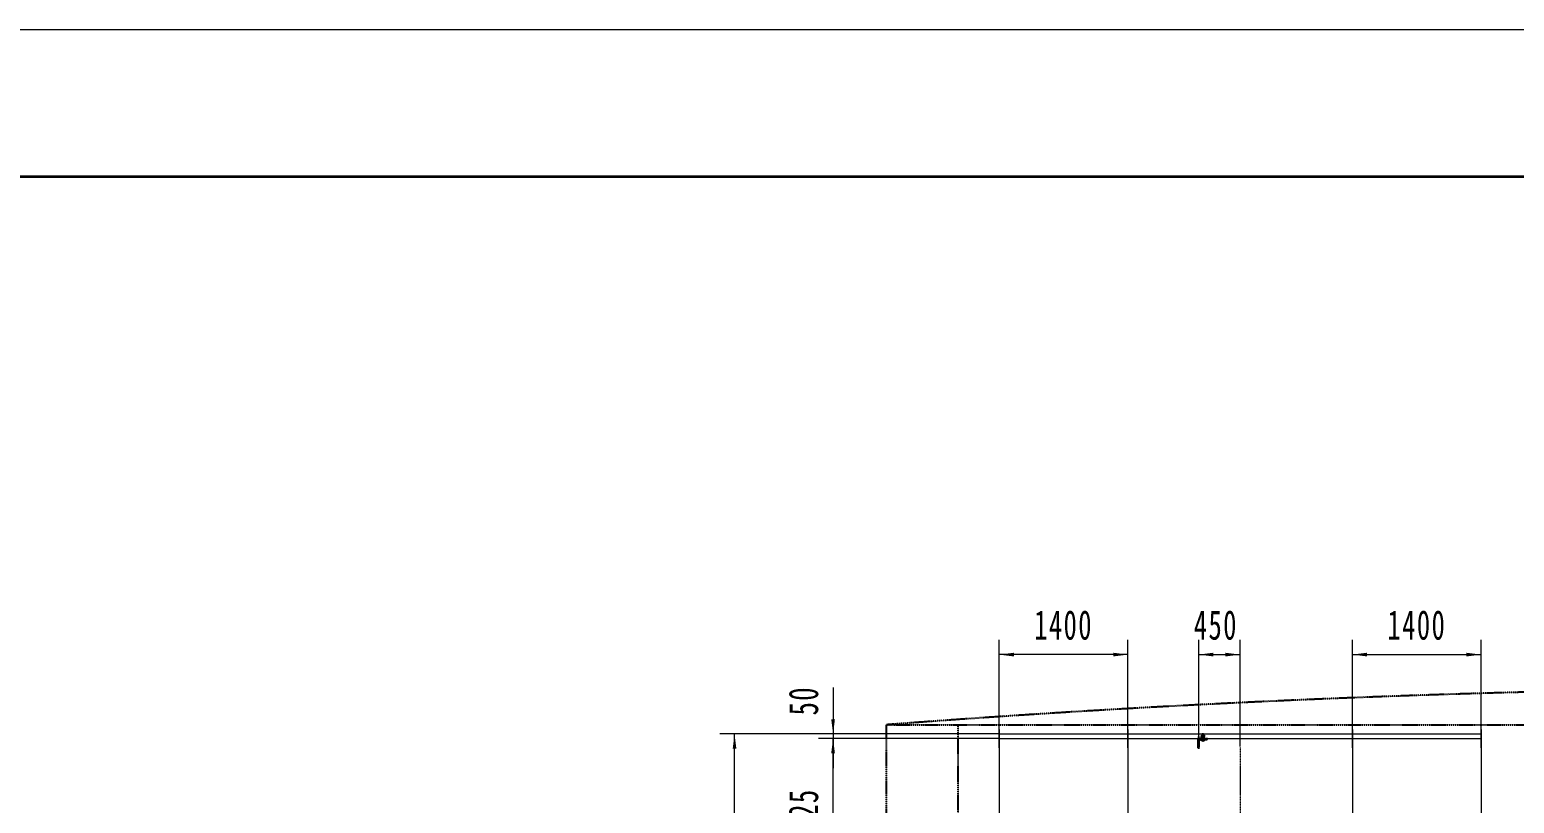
# Model space of a CAD drawing. Header units: millimetres. Extents: x -67280 to 67280, y -47520 to 47520.
# Drawn here: x 22418 to 38556, y 39110 to 47520 of the extents above; entities that cross this region are included whole.
import ezdxf
from ezdxf.enums import TextEntityAlignment as Align

# ---------------------------------------------------------------- set-up
doc = ezdxf.new("R2010")
doc.units = ezdxf.units.MM
doc.linetypes.add('双点画线', pattern=[22, 12, -2, 2, -2, 2, -2])
doc.linetypes.add('点画线', pattern=[18, 12, -2, 2, -2])
doc.layers.get('0').update_dxf_attribs({"lineweight": 35})
for name, color, linetype, lineweight in [('7', 30, '双点画线', 18), ('ACAD0', 7, 'Continuous', 18), ('EB0', 7, 'Continuous', 35), ('中心线层', 1, '点画线', 18), ('尺寸线层', 4, 'Continuous', 18), ('粗实线层', 7, 'Continuous', 35), ('细实线层', 3, 'Continuous', 18)]:
    doc.layers.add(name, color=color, linetype=linetype, lineweight=lineweight)
doc.styles.add('标准', font='', dxfattribs={"width": 0.667})
doc.styles.get('标准').set_extended_font_data('宋体')
doc.dimstyles.new('标准', dxfattribs={"dimscale": 160, "dimtxt": 2, "dimasz": 1, "dimexe": 1, "dimexo": 0, "dimgap": 1, "dimtad": 1, "dimdec": 1, "dimdsep": 46, "dimtxsty": '标准', "dimblk": '_CAXARROW', "dimcen": 0, "dimdle": 2, "dimaunit": 1, "dimadec": 0, "dimazin": 2, "dimtfac": 0.707107, "dimtdec": 3, "dimtmove": 0, "dimatfit": 3, "dimfxl": 0, "dimfrac": 2, "dimtolj": 1, "dimarcsym": 0})

# ---------------------------------------------------------------- blocks, each defined once
blk = doc.blocks.new('*X134')
at = {"layer": '尺寸线层', "linetype": 'Continuous', "lineweight": 18}
for points in [[(32956, 40727), (33116, 40707), (33116, 40747)], [(34356, 40727), (34196, 40707), (34196, 40747)]]:
    blk.add_hatch(color=0, dxfattribs=at).paths.add_polyline_path(points, flags=0)
at = {"layer": '尺寸线层', "color": 0}
for p, q in [((32956, 39714), (32956, 40887)), ((34356, 39714), (34356, 40887))]:
    blk.add_line(p, q, dxfattribs=at)
at = {"layer": '尺寸线层', "color": 0, "linetype": 'Continuous', "lineweight": 18}
blk.add_line((34356, 40727), (32956, 40727), dxfattribs=at)
at = {"layer": '尺寸线层', "color": 0, "insert": (33656, 41047), "char_height": 320, "width": 1205.7, "attachment_point": 5, "line_spacing_factor": 1.15057, "style": '标准'}
blk.add_mtext('\\T1.1;1400', dxfattribs=at)
blk = doc.blocks.new('_CAXARROW')
blk.add_hatch(color=0).paths.add_polyline_path([(0, 0), (-1, 0.125), (-1, -0.125)], flags=0)
blk = doc.blocks.new('*X146')
at = {"layer": '尺寸线层', "linetype": 'Continuous', "lineweight": 18}
for points in [[(36796, 40727), (36956, 40747), (36956, 40707)], [(38196, 40727), (38036, 40747), (38036, 40707)]]:
    blk.add_hatch(color=0, dxfattribs=at).paths.add_polyline_path(points, flags=0)
at = {"layer": '尺寸线层', "color": 0}
for p, q in [((36796, 39714), (36796, 40887)), ((38196, 39714), (38196, 40887))]:
    blk.add_line(p, q, dxfattribs=at)
at = {"layer": '尺寸线层', "color": 0, "linetype": 'Continuous', "lineweight": 18}
blk.add_line((36796, 40727), (38196, 40727), dxfattribs=at)
at = {"layer": '尺寸线层', "color": 0, "insert": (37496, 41047), "char_height": 320, "width": 1205.7, "attachment_point": 5, "line_spacing_factor": 1.15057, "style": '标准'}
blk.add_mtext('\\T1.1;1400', dxfattribs=at)
blk = doc.blocks.new('*X495')
at = {"layer": '7', "linetype": '双点画线', "lineweight": 25}
for p, q in [((-25480, 0), (-25480, 11600)), ((-25480, 11600), (-4520, 11600)), ((-24700, 200), (-24700, 11600))]:
    blk.add_line(p, q, dxfattribs=at)
blk.add_arc((-15000, -125488), 137488, 85.6284, 94.3716, dxfattribs=at)
blk = doc.blocks.new('*X1106')
at = {"layer": '尺寸线层', "linetype": 'Continuous', "lineweight": 18}
for points in [[(35126, 40727), (35286, 40747), (35286, 40707)], [(35576, 40727), (35416, 40747), (35416, 40707)]]:
    blk.add_hatch(color=0, dxfattribs=at).paths.add_polyline_path(points, flags=0)
at = {"layer": '尺寸线层', "color": 0}
for p, q in [((35126, 39729), (35126, 40887)), ((35576, 39729), (35576, 40887))]:
    blk.add_line(p, q, dxfattribs=at)
at = {"layer": '尺寸线层', "color": 0, "linetype": 'Continuous', "lineweight": 18}
blk.add_line((35126, 40727), (35576, 40727), dxfattribs=at)
at = {"layer": '尺寸线层', "color": 0, "insert": (35311, 41047), "char_height": 320, "width": 919.21, "attachment_point": 5, "line_spacing_factor": 1.15057, "style": '标准'}
blk.add_mtext('\\T1.1;450', dxfattribs=at)
blk = doc.blocks.new('*X1121')
at = {"layer": 'EB0', "linetype": 'Continuous', "lineweight": 25}
for p, q in [((1658, -1529), (1656, -1530)), ((1656, -1538), (1656, -1530)), ((1658, -1539), (1656, -1538)), ((1681, -1529), (1658, -1529)), ((1681, -1539), (1658, -1539)), ((1663, -1538), (1663, -1530)), ((1676, -1538), (1676, -1530)), ((1681, -1529), (1683, -1530)), ((1681, -1539), (1683, -1538)), ((1683, -1538), (1683, -1530))]:
    blk.add_line(p, q, dxfattribs=at)
for centre, radius, start, end in [((1660, -1535), 6.38, 57.1328, 122.8672), ((1660, -1532), 6.38, 237.1328, 302.8672), ((1669, -1549), 20.8, 71.9883, 108.0117), ((1669, -1518), 20.8, 251.9883, 288.0117), ((1679, -1535), 6.38, 57.1328, 122.8672), ((1679, -1532), 6.38, 237.1328, 302.8672)]:
    blk.add_arc(centre, radius, start, end, dxfattribs=at)
blk = doc.blocks.new('*X1120')
at = {"layer": 'EB0', "linetype": 'Continuous', "lineweight": 25}
for p, q in [((2270, 4764), (2268, 4763)), ((2268, 4763), (2268, 4750)), ((2270, 4749), (2268, 4750)), ((2270, 4749), (2268, 4748)), ((2268, 4735), (2268, 4748)), ((2270, 4734), (2268, 4735)), ((2294, 4764), (2270, 4764)), ((2294, 4749), (2270, 4749)), ((2294, 4749), (2270, 4749)), ((2294, 4749), (2270, 4749)), ((2294, 4749), (2270, 4749)), ((2294, 4734), (2270, 4734)), ((2275, 4773), (2274, 4772)), ((2274, 4772), (2274, 4749)), ((2290, 4772), (2274, 4772)), ((2274, 4728), (2274, 4713)), ((2289, 4773), (2275, 4773)), ((2275, 4763), (2275, 4750)), ((2275, 4735), (2275, 4748)), ((2282, 4730), (2281, 4734)), ((2282, 4694), (2282, 4778)), ((2283, 4730), (2282, 4734)), ((2290, 4772), (2289, 4773)), ((2289, 4763), (2289, 4750)), ((2289, 4735), (2289, 4748)), ((2290, 4772), (2290, 4749)), ((2290, 4728), (2290, 4713)), ((2294, 4764), (2296, 4763)), ((2294, 4749), (2296, 4750)), ((2294, 4749), (2296, 4748)), ((2294, 4734), (2296, 4735)), ((2296, 4763), (2296, 4750)), ((2296, 4735), (2296, 4748))]:
    blk.add_line(p, q, dxfattribs=at)
at = {"layer": 'EB0', "color": 0, "linetype": 'Continuous', "lineweight": 25}
for p, q in [((2275, 4773), (2275, 4749)), ((2275, 4728), (2275, 4713)), ((2289, 4773), (2289, 4749)), ((2289, 4728), (2289, 4713))]:
    blk.add_line(p, q, dxfattribs=at)
at = {"layer": 'EB0', "linetype": 'Continuous', "lineweight": 25}
for points in [[(2268, 4730), (2297, 4730), (2297, 4728), (2268, 4728), (2268, 4730)], [(2268, 4716), (2297, 4716), (2297, 4713), (2268, 4713), (2268, 4716)], [(2294, 4734), (2270, 4734), (2270, 4730), (2294, 4730), (2294, 4734)]]:
    blk.add_lwpolyline(points, dxfattribs=at)
for centre, radius, start, end in [((2272, 4757), 6.38, 57.1328, 122.8672), ((2272, 4755), 6.38, 237.1328, 302.8672), ((2272, 4743), 6.38, 57.1328, 122.8672), ((2272, 4741), 6.38, 237.1328, 302.8672), ((2282, 4740), 24, 73.2213, 106.7787), ((2282, 4773), 24, 253.2213, 286.7787), ((2282, 4725), 24, 73.2213, 106.7787), ((2282, 4758), 24, 253.2213, 286.7787), ((2293, 4757), 6.38, 57.1328, 122.8672), ((2293, 4755), 6.38, 237.1328, 302.8672), ((2293, 4743), 6.38, 57.1328, 122.8672), ((2293, 4741), 6.38, 237.1328, 302.8672)]:
    blk.add_arc(centre, radius, start, end, dxfattribs=at)
at = {"layer": 'ACAD0', "linetype": 'Continuous', "lineweight": 25}
blk.add_blockref('*X1121', (613, 6241), dxfattribs=at)
blk = doc.blocks.new('*X1119')
at = {"layer": 'EB0', "linetype": 'Continuous', "lineweight": 25}
for p, q in [((-5, -100), (-5, 0)), ((-5, 0), (95, 0)), ((0, -112), (0, 24)), ((5, -90), (5, -20)), ((15, -10), (85, -10))]:
    blk.add_line(p, q, dxfattribs=at)
for centre, start, end in [((85, 0), 270, 360), ((-5, -90), 270, 0), ((15, -20), 90, 180)]:
    blk.add_arc(centre, 10, start, end, dxfattribs=at)
at = {"layer": 'ACAD0', "linetype": 'Continuous', "lineweight": 25}
blk.add_blockref('*X1120', (-2237, -4726), dxfattribs=at)
blk = doc.blocks.new('*X1201')
at = {"layer": '尺寸线层', "linetype": 'Continuous', "lineweight": 18}
for points in [[(31151, 39814), (31131, 39654), (31171, 39654)], [(31151, 38089), (31131, 38249), (31171, 38249)]]:
    blk.add_hatch(color=0, dxfattribs=at).paths.add_polyline_path(points, flags=0)
at = {"layer": '尺寸线层', "color": 0}
for p, q in [((32956, 39814), (30991, 39814)), ((32746, 38089), (30991, 38089))]:
    blk.add_line(p, q, dxfattribs=at)
at = {"layer": '尺寸线层', "color": 0, "linetype": 'Continuous', "lineweight": 18}
blk.add_line((31151, 38089), (31151, 39814), dxfattribs=at)
at = {"layer": '尺寸线层', "color": 0, "insert": (30831, 38952), "char_height": 320, "width": 1198.58, "attachment_point": 5, "rotation": 90, "line_spacing_factor": 1.15057, "style": '标准'}
blk.add_mtext('\\T1.1;1725', dxfattribs=at)
blk = doc.blocks.new('*X1373')
at = {"layer": '粗实线层'}
blk.add_line((410.5, 287), (-395.5, 287), dxfattribs=at)
at = {"layer": '细实线层'}
blk.add_line((420.5, 297), (-420.5, 297), dxfattribs=at)
at = {"layer": '尺寸线层', "linetype": 'Continuous', "style": '标准', "width": 0.667}
blk.add_attdef('图纸编号', text='', height=5.19, rotation=180, dxfattribs=at).set_placement((-370.5, 282), align=Align.MIDDLE_CENTER)
blk = doc.blocks.new('*X1554')
at = {"layer": '尺寸线层', "linetype": 'Continuous', "lineweight": 18}
for points in [[(30080, 39864), (30060, 39704), (30100, 39704)], [(30080, 28564), (30060, 28724), (30100, 28724)]]:
    blk.add_hatch(color=0, dxfattribs=at).paths.add_polyline_path(points, flags=0)
at = {"layer": '尺寸线层', "color": 0}
for p, q in [((32956, 39864), (29920, 39864)), ((31731, 28564), (29920, 28564))]:
    blk.add_line(p, q, dxfattribs=at)
at = {"layer": '尺寸线层', "color": 0, "linetype": 'Continuous', "lineweight": 18}
blk.add_line((30080, 28564), (30080, 39864), dxfattribs=at)
at = {"layer": '尺寸线层', "color": 0, "insert": (29760, 34214), "char_height": 320, "width": 1539.61, "attachment_point": 5, "rotation": 90, "line_spacing_factor": 1.15057, "style": '标准'}
blk.add_mtext('\\T1.1;11300', dxfattribs=at)
blk = doc.blocks.new('*X1557')
at = {"layer": '尺寸线层', "linetype": 'Continuous', "lineweight": 18}
for points in [[(31151, 39864), (31171, 40024), (31131, 40024)], [(31151, 39814), (31171, 39654), (31131, 39654)]]:
    blk.add_hatch(color=0, dxfattribs=at).paths.add_polyline_path(points, flags=0)
at = {"layer": '尺寸线层', "color": 0, "linetype": 'Continuous', "lineweight": 18}
blk.add_line((31151, 40368), (31151, 39494), dxfattribs=at)
at = {"layer": '尺寸线层', "color": 0}
for p, q in [((32956, 39864), (30991, 39864)), ((32956, 39814), (30991, 39814))]:
    blk.add_line(p, q, dxfattribs=at)
at = {"layer": '尺寸线层', "color": 0, "insert": (30831, 40225), "char_height": 320, "width": 640, "attachment_point": 5, "rotation": 90, "line_spacing_factor": 1.15057, "style": '标准'}
blk.add_mtext('\\T1.1;50', dxfattribs=at)

msp = doc.modelspace()

# ---------------------------------------------------------------- linework, layer by layer
at = {"layer": '中心线层'}
msp.add_line((35575.944, 39717.126), (35575.944, 28358.126), dxfattribs=at)
at = {"layer": '尺寸线层'}
for p, q in [((32955.944, 39914.126), (32955.944, 28564.126)), ((32955.944, 39864.126), (38195.944, 39864.126)), ((34355.944, 39914.126), (34355.944, 28564.126)), ((36795.944, 39914.126), (36795.944, 28564.126)), ((38195.944, 39914.126), (38195.944, 28564.126)), ((32955.944, 39814.126), (38195.944, 39814.126))]:
    msp.add_line(p, q, dxfattribs=at)

# ---------------------------------------------------------------- block references
at = {"layer": 'EB0'}
msp.add_blockref('*X1119', (35125.944, 39814.126), dxfattribs=at)
at = {"layer": '尺寸线层'}
msp.add_blockref('*X495', (57210.944, 28364.126), dxfattribs=at)
at = {"layer": '粗实线层', "xscale": 160, "yscale": 160, "zscale": 160}
msp.add_blockref('*X1373', (0, 0), dxfattribs=at)

# ---------------------------------------------------------------- dimensions: what is measured, and where the dimension line sits
at = {"layer": '尺寸线层'}
for base, p1, p2, picture, middle in [((32955.944, 40726.524), (34355.944, 39714.126), (32955.944, 39714.126), '*X134', (33655.944, 40726.524)), ((38195.944, 40726.524), (36795.944, 39714.126), (38195.944, 39714.126), '*X146', (37495.944, 40726.524))]:
    dim = msp.add_linear_dim(base=base, p1=p1, p2=p2, dimstyle='标准', override={"dimsah": 1, "dimtfill": 1, "dimtzin": 8}, dxfattribs=at)
    dim.commit()
    dim.dimension.update_dxf_attribs({"geometry": picture, "text_midpoint": middle})
dim = msp.add_linear_dim(base=(35575.944, 40726.524), p1=(35125.944, 39728.637), p2=(35575.944, 39728.637), dimstyle='标准', override={"dimsah": 1, "dimtfill": 1, "dimtzin": 8}, dxfattribs=at)
dim.commit()
dim.dimension.update_dxf_attribs({"geometry": '*X1106', "text_midpoint": (35310.528, 40726.524), "dimtype": 160})
dim = msp.add_linear_dim(base=(31150.733, 39814.126), p1=(32955.944, 39864.126), p2=(32955.944, 39814.126), angle=270, dimstyle='标准', override={"dimsah": 1, "dimtfill": 1, "dimtzin": 8}, dxfattribs=at)
dim.commit()
dim.dimension.update_dxf_attribs({"geometry": '*X1557', "text_midpoint": (31150.733, 40224.938), "dimtype": 160})
for base, p1, p2, picture, middle in [((30079.667, 39864.126), (31730.944, 28564.126), (32955.944, 39864.126), '*X1554', (30079.667, 34214.126)), ((31150.733, 39814.126), (32745.944, 38089.126), (32955.944, 39814.126), '*X1201', (31150.733, 38951.626))]:
    dim = msp.add_linear_dim(base=base, p1=p1, p2=p2, angle=90, dimstyle='标准', override={"dimsah": 1, "dimtfill": 1, "dimtzin": 8}, dxfattribs=at)
    dim.commit()
    dim.dimension.update_dxf_attribs({"geometry": picture, "text_midpoint": middle})

doc.saveas('drawing.dxf')
